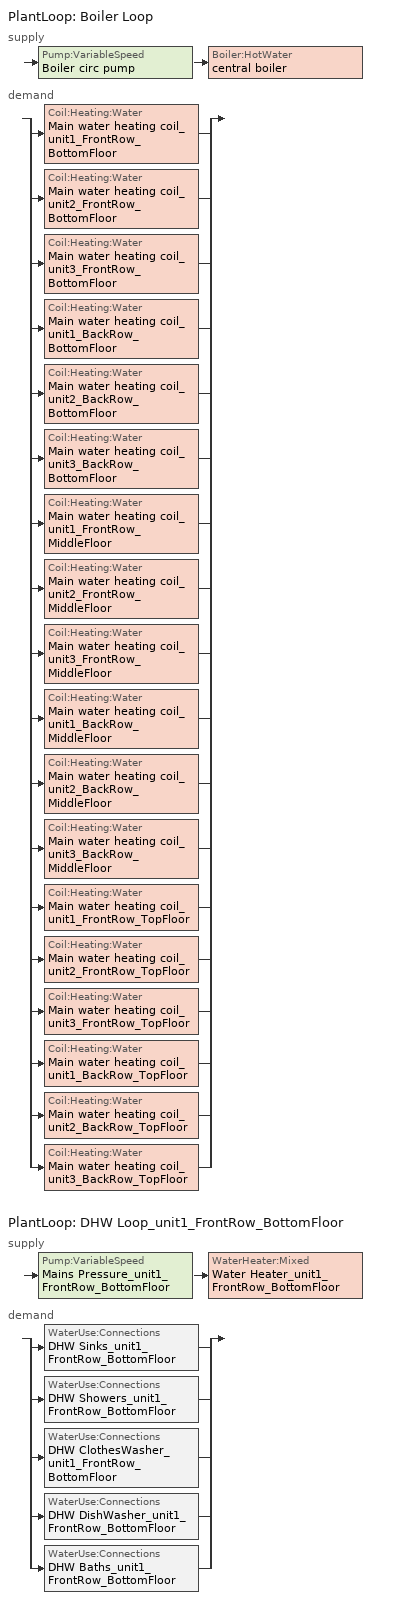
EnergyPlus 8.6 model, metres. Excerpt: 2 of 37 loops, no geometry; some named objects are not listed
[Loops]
PlantLoop 'Boiler Loop'
 supply: Pump:VariableSpeed 'Boiler circ pump' > Boiler:HotWater 'central boiler'
 demand: split
  | Coil:Heating:Water 'Main water heating coil_unit1_FrontRow_BottomFloor'
  | Coil:Heating:Water 'Main water heating coil_unit2_FrontRow_BottomFloor'
  | Coil:Heating:Water 'Main water heating coil_unit3_FrontRow_BottomFloor'
  | Coil:Heating:Water 'Main water heating coil_unit1_BackRow_BottomFloor'
  | Coil:Heating:Water 'Main water heating coil_unit2_BackRow_BottomFloor'
  | Coil:Heating:Water 'Main water heating coil_unit3_BackRow_BottomFloor'
  | Coil:Heating:Water 'Main water heating coil_unit1_FrontRow_MiddleFloor'
  | Coil:Heating:Water 'Main water heating coil_unit2_FrontRow_MiddleFloor'
  | Coil:Heating:Water 'Main water heating coil_unit3_FrontRow_MiddleFloor'
  | Coil:Heating:Water 'Main water heating coil_unit1_BackRow_MiddleFloor'
  | Coil:Heating:Water 'Main water heating coil_unit2_BackRow_MiddleFloor'
  | Coil:Heating:Water 'Main water heating coil_unit3_BackRow_MiddleFloor'
  | Coil:Heating:Water 'Main water heating coil_unit1_FrontRow_TopFloor'
  | Coil:Heating:Water 'Main water heating coil_unit2_FrontRow_TopFloor'
  | Coil:Heating:Water 'Main water heating coil_unit3_FrontRow_TopFloor'
  | Coil:Heating:Water 'Main water heating coil_unit1_BackRow_TopFloor'
  | Coil:Heating:Water 'Main water heating coil_unit2_BackRow_TopFloor'
  | Coil:Heating:Water 'Main water heating coil_unit3_BackRow_TopFloor'
PlantLoop 'DHW Loop_unit1_FrontRow_BottomFloor'
 supply: Pump:VariableSpeed 'Mains Pressure_unit1_FrontRow_BottomFloor' > WaterHeater:Mixed 'Water Heater_unit1_FrontRow_BottomFloor'
 demand: split
  | WaterUse:Connections 'DHW Sinks_unit1_FrontRow_BottomFloor'
  | WaterUse:Connections 'DHW Showers_unit1_FrontRow_BottomFloor'
  | WaterUse:Connections 'DHW ClothesWasher_unit1_FrontRow_BottomFloor'
  | WaterUse:Connections 'DHW DishWasher_unit1_FrontRow_BottomFloor'
  | WaterUse:Connections 'DHW Baths_unit1_FrontRow_BottomFloor'
[Coil:Heating:Water] Availability Schedule=always_avail; U-Factor Times Area Value {W/K}=autosize; Maximum Water Flow Rate {m3/s}=autosize; Performance Input Method=UFactorTimesAreaAndDesignWaterFlowRate; Rated Capacity {W}=autosize; Rated Inlet Water Temperature {C}=82.2; Rated Inlet Air Temperature {C}=16.6; Rated Outlet Water Temperature {C}=71.1; Rated Outlet Air Temperature {C}=32.2; Rated Ratio for Air and Water Convection=0.5
Main water heating coil_unit1_FrontRow_BottomFloor; Main water heating coil_unit2_FrontRow_BottomFloor; Main water heating coil_unit3_FrontRow_BottomFloor; Main water heating coil_unit1_BackRow_BottomFloor; Main water heating coil_unit2_BackRow_BottomFloor; Main water heating coil_unit3_BackRow_BottomFloor; Main water heating coil_unit1_FrontRow_MiddleFloor; Main water heating coil_unit2_FrontRow_MiddleFloor; Main water heating coil_unit3_FrontRow_MiddleFloor; Main water heating coil_unit1_BackRow_MiddleFloor; Main water heating coil_unit2_BackRow_MiddleFloor; Main water heating coil_unit3_BackRow_MiddleFloor; Main water heating coil_unit1_FrontRow_TopFloor; Main water heating coil_unit2_FrontRow_TopFloor; Main water heating coil_unit3_FrontRow_TopFloor; Main water heating coil_unit1_BackRow_TopFloor; Main water heating coil_unit2_BackRow_TopFloor; Main water heating coil_unit3_BackRow_TopFloor
[Pump:VariableSpeed] Rated Flow Rate {m3/s}=autosize; Rated Pump Head {Pa}=1; Rated Power Consumption {W}=0; Motor Efficiency=1; Fraction of Motor Inefficiencies to Fluid Stream=0; Coefficient 1 of the Part Load Performance Curve=0; Coefficient 2 of the Part Load Performance Curve=1; Coefficient 3 of the Part Load Performance Curve=0; Coefficient 4 of the Part Load Performance Curve=0; Minimum Flow Rate {m3/s}=0; Pump Control Type=Intermittent
Boiler circ pump; Mains Pressure_unit1_FrontRow_BottomFloor
[Sizing:Plant] Loop Type=Heating
Name | Design Loop Exit Temperature {C} | Loop Design Temperature Difference {deltaC}
Boiler Loop | 82 | 11
DHW Loop_unit1_FrontRow_BottomFloor | 48.8889 | 5.55556
[Boiler:HotWater]
central boiler: naturalgas, autosize, 0.8, LeavingBoiler, 81, autosize, 0, 1, 1, 99.9, LeavingSetpointModulated, 1
[PlantLoop] Fluid Type=Water; Maximum Loop Temperature {C}=100; Maximum Loop Flow Rate {m3/s}=autosize; Minimum Loop Flow Rate {m3/s}=0; Plant Loop Volume {m3}=autocalculate
Name | Plant Equipment Operation Scheme | Minimum Loop Temperature {C} | Load Distribution Scheme | Plant Loop Demand Calculation Scheme | Common Pipe Simulation | Pressure Simulation Type
Boiler Loop | Boiler Operation Scheme | 10 | Sequential | SingleSetpoint | None | None
DHW Loop_unit1_FrontRow_BottomFloor | DHW Loop Operation_unit1_FrontRow_BottomFloor | 0 | Optimal
[PlantEquipmentList]
Central Boiler: central boiler
DHW Plant Equipment_unit1_FrontRow_BottomFloor: Water Heater_unit1_FrontRow_BottomFloor
[PlantEquipmentOperation:HeatingLoad] Load Range 1 Lower Limit {W}=0
Name | Load Range 1 Upper Limit {W} | Range 1 Equipment List
Central Boiler Scheme | 1E+15 | Central Boiler
DHW Control Scheme_unit1_FrontRow_BottomFloor | 1000000000000000 | DHW Plant Equipment_unit1_FrontRow_BottomFloor
[PlantEquipmentOperationSchemes] Control Scheme 1 Schedule=always_avail
Name | Control Scheme 1
Boiler Operation Scheme | Central Boiler Scheme
DHW Loop Operation_unit1_FrontRow_BottomFloor | DHW Control Scheme_unit1_FrontRow_BottomFloor
[SetpointManager:Scheduled] Control Variable=Temperature
Name | Schedule | Setpoint Node or NodeList
HW Loop Setpoint Manager | boiler_setpt | HW Supply outlet node
Boiler Setpoint Manager | boiler_setpt | Central Boiler outlet node
DHW Loop Setpoint Manager_unit1_FrontRow_BottomFloor | DHWSupplySetpoint | DHW Supply Outlet Node_unit1_FrontRow_BottomFloor
[WaterHeater:Mixed]
Water Heater_unit1_FrontRow_BottomFloor: Tank Volume {m3}=0.151416; Setpoint Temperature Schedule=dhw_setpt; Deadband Temperature Difference {deltaC}=2; Maximum Temperature Limit {C}=50; Heater Control Type=Cycle; Heater Maximum Capacity {W}=autosize; Heater Minimum Capacity {W}=0; Heater Ignition Minimum Flow Rate {m3/s}=0; Heater Fuel Type=naturalgas; Heater Thermal Efficiency=0.8; Ambient Temperature Indicator=Zone; Ambient Temperature Zone=living_unit1_FrontRow_BottomFloor; Off Cycle Loss Coefficient to Ambient Temperature {W/K}=6.27714; Off Cycle Loss Fraction to Zone=1; On Cycle Loss Coefficient to Ambient Temperature {W/K}=6.27714; On Cycle Loss Fraction to Zone=1; Peak Use Flow Rate {m3/s}=0; Use Side Effectiveness=1; Source Side Effectiveness=1; Use Side Design Flow Rate {m3/s}=autosize; Source Side Design Flow Rate {m3/s}=0; Indirect Water Heating Recovery Time {hr}=1.5
[WaterHeater:Sizing]
Water Heater_unit1_FrontRow_BottomFloor: Design Mode=ResidentialHUD-FHAMinimum; Number of Bedrooms=2; Number of Bathrooms=2
[WaterUse:Equipment]
Name | Peak Flow Rate {m3/s} | Flow Rate Fraction Schedule | Target Temperature Schedule
Clothes Washer_unit1_FrontRow_BottomFloor | 1.08128e-06 | ClothesWasher | CWWaterTempSchedule
Dishwasher_unit1_FrontRow_BottomFloor | 4.24457e-07 | Dishwasher | DWWaterTempSchedule
Sinks_unit1_FrontRow_BottomFloor | 7.1934e-05 | BA_sink_sch | SSBWaterTempSchedule
Showers_unit1_FrontRow_BottomFloor | 0.000141975 | BA_shower_sch | SSBWaterTempSchedule
Baths_unit1_FrontRow_BottomFloor | 0.00027764 | BA_bath_sch | SSBWaterTempSchedule
[WaterUse:Connections] Drain Water Heat Exchanger Type=None
Name | Water Use Equipment 1
DHW Sinks_unit1_FrontRow_BottomFloor | Sinks_unit1_FrontRow_BottomFloor
DHW Showers_unit1_FrontRow_BottomFloor | Showers_unit1_FrontRow_BottomFloor
DHW ClothesWasher_unit1_FrontRow_BottomFloor | Clothes Washer_unit1_FrontRow_BottomFloor
DHW DishWasher_unit1_FrontRow_BottomFloor | Dishwasher_unit1_FrontRow_BottomFloor
DHW Baths_unit1_FrontRow_BottomFloor | Baths_unit1_FrontRow_BottomFloor
[Schedule:Compact]
BA_shower_sch: Through: 12/31, For: AllDays, Until: 1:00, 0.00169829, Until: 2:00, 0.000771949, Until: 3:00, 0.000463169, Until: 4:00, 0.000771949, Until: 5:00, 0.00216146, Until: 6:00, 0.00802827, Until: 7:00, 0.018218, Until: 8:00, 0.0180636, Until: 9:00, 0.014667, Until: 10:00, 0.0114248, Until: 11:00, 0.00926339, Until: 12:00, 0.00725632, Until: 13:00, 0.00524925, Until: 14:00, 0.0044773, Until: 15:00, 0.00401413, Until: 16:00, 0.00385974, Until: 17:00, 0.00463169, Until: 18:00, 0.0060212, Until: 19:00, 0.00648437, Until: 20:00, 0.00648437, Until: 21:00, 0.00648437, Until: 22:00, 0.00632998, Until: 23:00, 0.0044773, Until: 24:00, 0.00324219
BA_bath_sch: Through: 12/31, For: AllDays, Until: 1:00, 0.000158034, Until: 2:00, 7.9017e-05, Until: 3:00, 7.9017e-05, Until: 4:00, 7.9017e-05, Until: 5:00, 0.000158034, Until: 6:00, 0.000375331, Until: 7:00, 0.000908695, Until: 8:00, 0.00114575, Until: 9:00, 0.00130378, Until: 10:00, 0.00114575, Until: 11:00, 0.000908695, Until: 12:00, 0.000691398, Until: 13:00, 0.000612382, Until: 14:00, 0.000454348, Until: 15:00, 0.000454348, Until: 16:00, 0.000454348, Until: 17:00, 0.000770415, Until: 18:00, 0.000908695, Until: 19:00, 0.00152108, Until: 20:00, 0.00197542, Until: 21:00, 0.00197542, Until: 22:00, 0.00152108, Until: 23:00, 0.00130378, Until: 24:00, 0.000770415
BA_sink_sch: Through: 12/31, For: AllDays, Until: 1:00, 0.00380543, Until: 2:00, 0.00190272, Until: 3:00, 0.00135908, Until: 4:00, 0.00135908, Until: 5:00, 0.00190272, Until: 6:00, 0.0048927, Until: 7:00, 0.0114163, Until: 8:00, 0.0168526, Until: 9:00, 0.0179399, Until: 10:00, 0.0168526, Until: 11:00, 0.0146781, Until: 12:00, 0.0135908, Until: 13:00, 0.013319, Until: 14:00, 0.0122317, Until: 15:00, 0.0116881, Until: 16:00, 0.0111445, Until: 17:00, 0.0130472, Until: 18:00, 0.0176681, Until: 19:00, 0.0203863, Until: 20:00, 0.0187554, Until: 21:00, 0.0154936, Until: 22:00, 0.0130472, Until: 23:00, 0.0108727, Until: 24:00, 0.00733905
dhw_setpt: Through: 12/31, For: AllDays, Until 24:00, 48
always_avail: Through: 12/31, For: AllDays, Until: 24:00, 1
[Schedule:Day:Hourly]
DishwasherWeekday: 0.115342, 0.0512463, 0.0383972, 0.0256232, 0.0256232, 0.0768695, 0.153814, 0.230759, 0.435969, 0.487216, 0.42312, 0.359025, 0.307703, 0.346176, 0.28208, 0.269231, 0.28208, 0.371799, 0.653954, 0.833467, 0.679577, 0.500065, 0.333327, 0.230759
DishwasherWeekend: 0.123581, 0.0549068, 0.0411398, 0.0274534, 0.0274534, 0.0823602, 0.164801, 0.247242, 0.46711, 0.522017, 0.453343, 0.384669, 0.329682, 0.370903, 0.302229, 0.288462, 0.302229, 0.398356, 0.700665, 0.893, 0.728119, 0.535784, 0.357136, 0.247242
DishwasherVacation; ClothesWasherVacation: 0, 0, 0, 0, 0, 0, 0, 0, 0, 0, 0, 0, 0, 0, 0, 0, 0, 0, 0, 0, 0, 0, 0, 0
ClothesWasherWeekday: 0.0792923, 0.0634168, 0.031666, 0.031666, 0.0634168, 0.0951677, 0.190335, 0.412507, 0.618802, 0.72993, 0.714055, 0.634678, 0.571176, 0.507759, 0.444257, 0.412507, 0.428382, 0.412507, 0.412507, 0.412507, 0.412507, 0.396631, 0.269713, 0.142794
ClothesWasherWeekend: 0.0970065, 0.0775844, 0.0387403, 0.0387403, 0.0775844, 0.116429, 0.232857, 0.504662, 0.757045, 0.893, 0.873578, 0.776468, 0.698779, 0.621195, 0.543507, 0.504662, 0.524084, 0.504662, 0.504662, 0.504662, 0.504662, 0.48524, 0.329968, 0.174695
[Schedule:Week:Compact]
DishwasherWeek: For: Weekdays, DishwasherWeekday, For: CustomDay1, DishwasherVacation, For: AllOtherDays, DishwasherWeekend
ClothesWasherWeek: For: Weekdays, ClothesWasherWeekday, For: CustomDay1, ClothesWasherVacation, For: AllOtherDays, ClothesWasherWeekend
[Schedule:Year]
Dishwasher: DishwasherWeek, 1, 1, 12, 31
ClothesWasher: ClothesWasherWeek, 1, 1, 12, 31
[Schedule:Constant]
Name | Hourly Value
DWWaterTempSchedule; CWWaterTempSchedule; DHWSupplySetpoint | 48.8889
SSBWaterTempSchedule | 40.5556
boiler_setpt | 80
